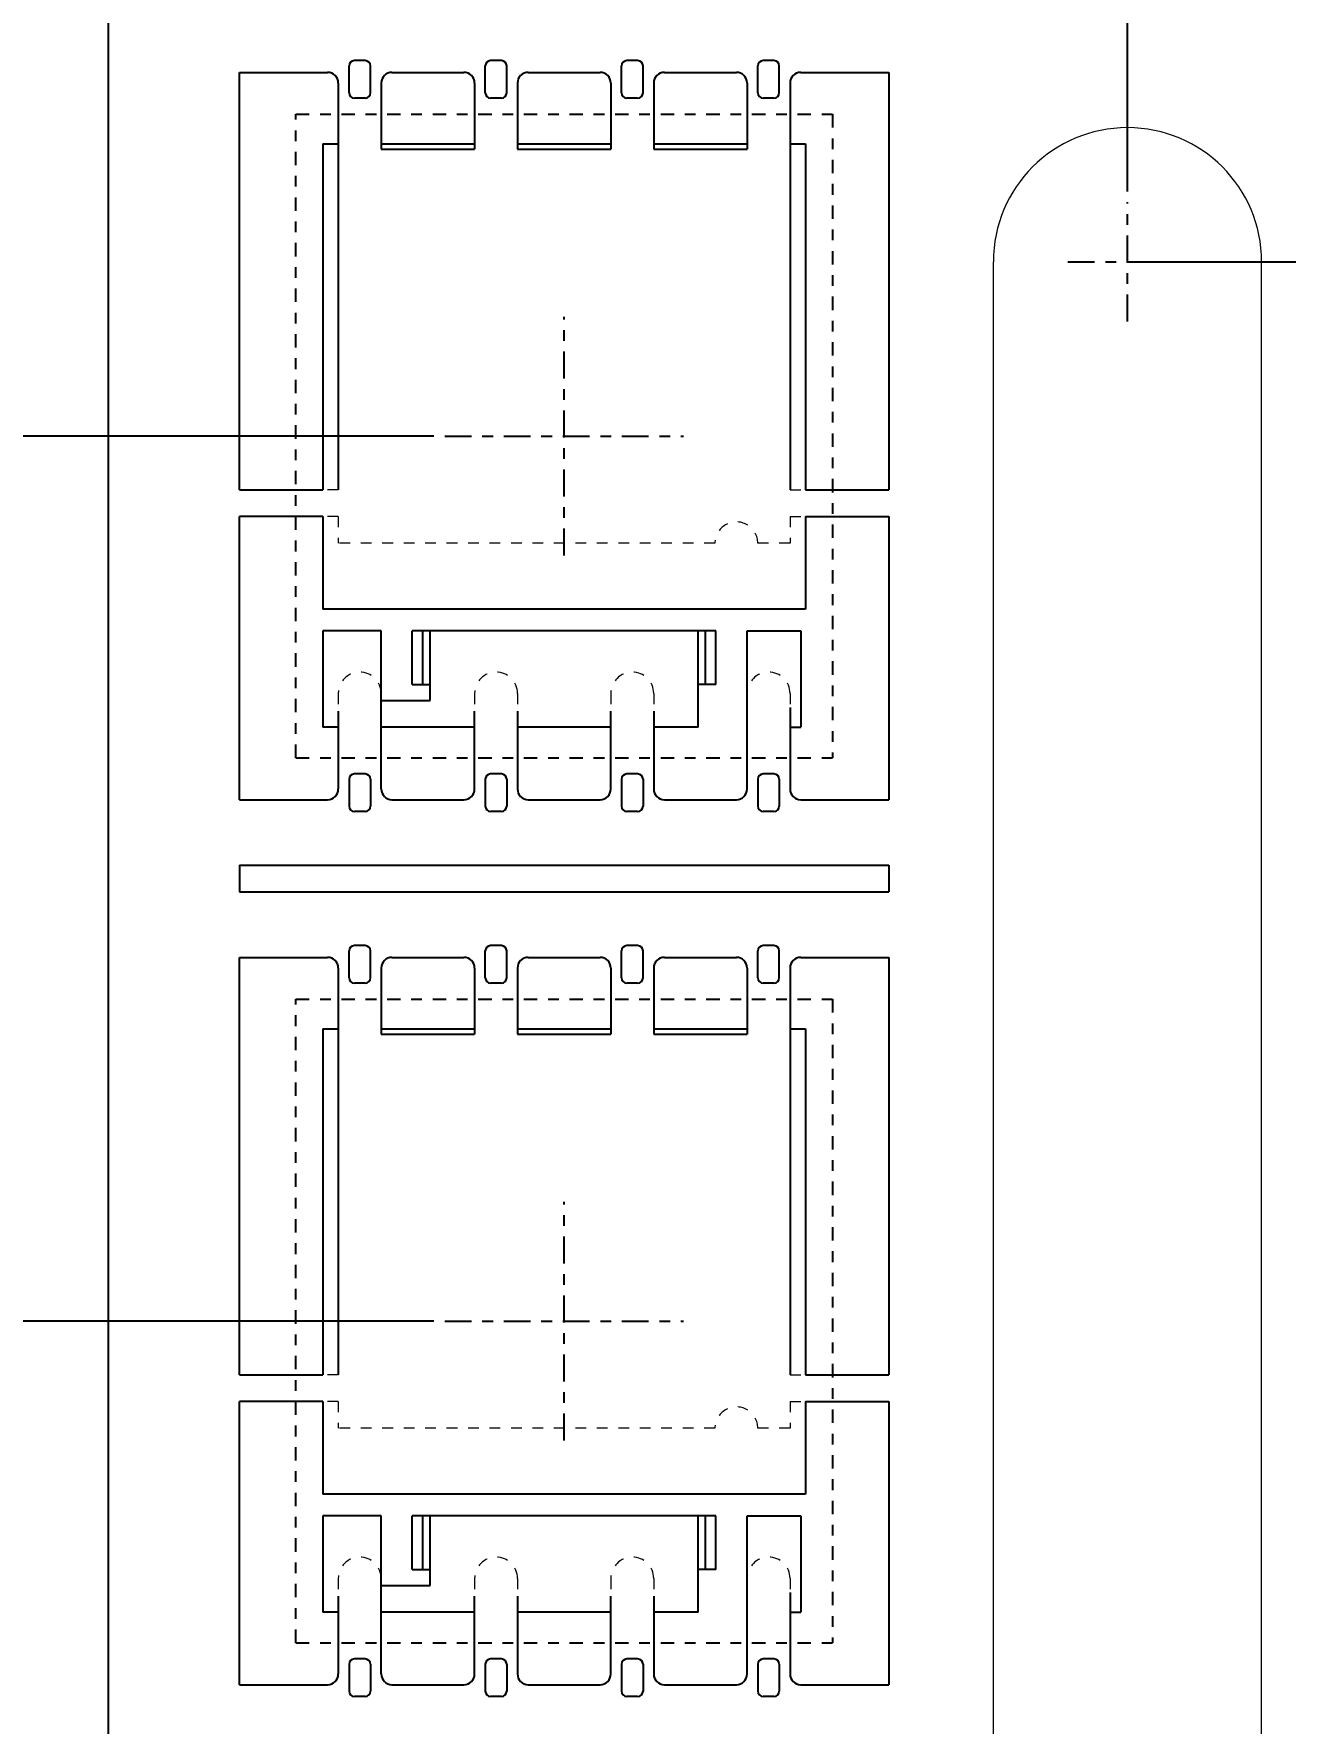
# Model space of a CAD drawing. Header units: inches. Extents: x -1651 to 1053, y -382 to 593.
# Drawn here: x -1620.28 to -1608.61, y 559.31 to 575.06 of the extents above; entities that cross this region are included whole.
import ezdxf

# ---------------------------------------------------------------- set-up
doc = ezdxf.new("R2010")
doc.units = ezdxf.units.IN
doc.header["$LTSCALE"] = 0.1
doc.header["$MEASUREMENT"] = 0
doc.linetypes.add('CENTER', pattern=[2, 1.25, -0.25, 0.25, -0.25])
doc.linetypes.add('HIDDEN', pattern=[0.375, 0.25, -0.125])
doc.layers.add('1D', color=4, linetype='Continuous', lineweight=9)
doc.layers.add('P-L', color=7, linetype='HIDDEN', lineweight=13)
doc.layers.add('3', color=7, linetype='Continuous')
doc.layers.add('3D', color=4, linetype='Continuous')
doc.styles.add('TEXT-1', font='simplex.shx')
doc.dimstyles.new('DM-1-1', dxfattribs={"dimtxt": 1, "dimasz": 1, "dimexe": 0.25, "dimexo": 0.1, "dimgap": 0.2, "dimtad": 0, "dimdec": 3, "dimzin": 0, "dimdsep": 46, "dimtxsty": 'TEXT-1', "dimcen": 0.09, "dimclrd": 256, "dimclre": 256, "dimclrt": 256, "dimadec": 0, "dimazin": 0, "dimtfac": 1, "dimtdec": 3, "dimtofl": 0, "dimtmove": 0, "dimatfit": 0, "dimfxl": 1, "dimtolj": 1, "dimtzin": 0, "dimarcsym": 0})

# ---------------------------------------------------------------- blocks, each defined once
blk = doc.blocks.new('*D47')
at = {"layer": '1D', "lineweight": -2, "transparency": 16777216}
for p, q in [((-1627.041, 571.305), (-1629.041, 571.305)), ((-1625.041, 571.307), (-1627.041, 571.305)), ((-1616.547, 571.307), (-1625.041, 571.307))]:
    blk.add_line(p, q, dxfattribs=at)
at = {"layer": 'Defpoints', "color": 0, "transparency": 16777216}
for p in [(-1615.334, 579.232), (-1629.041, 571.305), (-1616.447, 571.307)]:
    blk.add_point(p, dxfattribs=at)
at = {"layer": '1D', "transparency": 16777216, "insert": (-1631.241, 571.305), "char_height": 1, "attachment_point": 5, "style": 'TEXT-1'}
blk.add_mtext('\\A1;7.925', dxfattribs=at)
blk = doc.blocks.new('*D73')
at = {"layer": '1D', "lineweight": -2, "transparency": 16777216}
blk.add_line((-1615.99, 507.632), (-1627.848, 507.632), dxfattribs=at)
at = {"layer": 'Defpoints', "color": 0, "transparency": 16777216}
for p in [(-1615.334, 579.232), (-1627.848, 507.632), (-1615.89, 507.632)]:
    blk.add_point(p, dxfattribs=at)
at = {"layer": '1D', "transparency": 16777216, "insert": (-1630.429, 507.632), "char_height": 1, "attachment_point": 5, "style": 'TEXT-1'}
blk.add_mtext('\\A1;71.600', dxfattribs=at)
blk = doc.blocks.new('*D48')
at = {"layer": '1D', "lineweight": -2, "transparency": 16777216}
for p, q in [((-1609.984, 554.932), (-1591.544, 554.932)), ((-1591.544, 554.932), (-1589.544, 554.927)), ((-1589.544, 554.927), (-1587.544, 554.927))]:
    blk.add_line(p, q, dxfattribs=at)
at = {"layer": 'Defpoints', "color": 0, "transparency": 16777216}
for p in [(-1615.334, 579.232), (-1610.084, 554.932), (-1587.544, 554.927)]:
    blk.add_point(p, dxfattribs=at)
at = {"layer": '1D', "transparency": 16777216, "insert": (-1584.868, 554.927), "char_height": 1, "attachment_point": 5, "style": 'TEXT-1'}
blk.add_mtext('\\A1;24.300', dxfattribs=at)
blk = doc.blocks.new('*D74')
at = {"layer": '1D', "lineweight": -2, "transparency": 16777216}
blk.add_line((-1609.984, 572.932), (-1587.544, 572.932), dxfattribs=at)
at = {"layer": 'Defpoints', "color": 0, "transparency": 16777216}
for p in [(-1615.334, 579.232), (-1610.084, 572.932), (-1587.544, 572.932)]:
    blk.add_point(p, dxfattribs=at)
at = {"layer": '1D', "transparency": 16777216, "insert": (-1585.344, 572.932), "char_height": 1, "attachment_point": 5, "style": 'TEXT-1'}
blk.add_mtext('\\A1;6.300', dxfattribs=at)
blk = doc.blocks.new('*D75')
at = {"layer": '1D', "lineweight": -2, "transparency": 16777216}
for p, q in [((-1611.002, 583.957), (-1611.002, 585.957)), ((-1610.084, 581.957), (-1611.002, 583.957)), ((-1610.084, 573.588), (-1610.084, 581.957))]:
    blk.add_line(p, q, dxfattribs=at)
at = {"layer": 'Defpoints', "color": 0, "transparency": 16777216}
for p in [(-1611.002, 585.957), (-1615.334, 579.232), (-1610.084, 573.488)]:
    blk.add_point(p, dxfattribs=at)
at = {"layer": '1D', "transparency": 16777216, "insert": (-1611.002, 588.157), "char_height": 1, "attachment_point": 5, "rotation": 90, "style": 'TEXT-1'}
blk.add_mtext('\\A1;5.250', dxfattribs=at)
blk = doc.blocks.new('*D76')
at = {"layer": '1D', "lineweight": -2, "transparency": 16777216}
for p, q in [((-1596.2, 505.932), (-1591.544, 505.932)), ((-1591.544, 505.932), (-1589.544, 505.928)), ((-1589.544, 505.928), (-1587.544, 505.928))]:
    blk.add_line(p, q, dxfattribs=at)
at = {"layer": 'Defpoints', "color": 0, "transparency": 16777216}
for p in [(-1615.334, 579.232), (-1596.3, 505.932), (-1587.544, 505.928)]:
    blk.add_point(p, dxfattribs=at)
at = {"layer": '1D', "transparency": 16777216, "insert": (-1584.868, 505.928), "char_height": 1, "attachment_point": 5, "style": 'TEXT-1'}
blk.add_mtext('\\A1;73.300', dxfattribs=at)
blk = doc.blocks.new('*D49')
at = {"layer": '1D', "lineweight": -2, "transparency": 16777216}
for p, q in [((-1626.178, 563.057), (-1628.178, 563.057)), ((-1624.178, 563.057), (-1626.178, 563.057)), ((-1616.547, 563.057), (-1624.178, 563.057))]:
    blk.add_line(p, q, dxfattribs=at)
at = {"layer": 'Defpoints', "color": 0, "transparency": 16777216}
for p in [(-1615.334, 579.232), (-1628.178, 563.057), (-1616.447, 563.057)]:
    blk.add_point(p, dxfattribs=at)
at = {"layer": '1D', "transparency": 16777216, "insert": (-1630.663, 563.057), "char_height": 1, "attachment_point": 5, "style": 'TEXT-1'}
blk.add_mtext('\\A1;16.175', dxfattribs=at)
blk = doc.blocks.new('*D50')
at = {"layer": '1D', "lineweight": -2, "transparency": 16777216}
for p, q in [((-1626.038, 554.812), (-1628.038, 554.812)), ((-1624.038, 554.807), (-1626.038, 554.812)), ((-1616.547, 554.807), (-1624.038, 554.807))]:
    blk.add_line(p, q, dxfattribs=at)
at = {"layer": 'Defpoints', "color": 0, "transparency": 16777216}
for p in [(-1615.334, 579.232), (-1628.038, 554.812), (-1616.447, 554.807)]:
    blk.add_point(p, dxfattribs=at)
at = {"layer": '1D', "transparency": 16777216, "insert": (-1630.714, 554.812), "char_height": 1, "attachment_point": 5, "style": 'TEXT-1'}
blk.add_mtext('\\A1;24.425', dxfattribs=at)
blk = doc.blocks.new('*D51')
at = {"layer": '1D', "lineweight": -2, "transparency": 16777216}
for p, q in [((-1626.232, 546.563), (-1628.232, 546.563)), ((-1624.232, 546.557), (-1626.232, 546.563)), ((-1616.547, 546.557), (-1624.232, 546.557))]:
    blk.add_line(p, q, dxfattribs=at)
at = {"layer": 'Defpoints', "color": 0, "transparency": 16777216}
for p in [(-1615.334, 579.232), (-1628.232, 546.563), (-1616.447, 546.557)]:
    blk.add_point(p, dxfattribs=at)
at = {"layer": '1D', "transparency": 16777216, "insert": (-1630.908, 546.563), "char_height": 1, "attachment_point": 5, "style": 'TEXT-1'}
blk.add_mtext('\\A1;32.675', dxfattribs=at)
blk = doc.blocks.new('*D52')
at = {"layer": '1D', "lineweight": -2, "transparency": 16777216}
for p, q in [((-1625.955, 538.315), (-1627.955, 538.315)), ((-1623.955, 538.307), (-1625.955, 538.315)), ((-1616.547, 538.307), (-1623.955, 538.307))]:
    blk.add_line(p, q, dxfattribs=at)
at = {"layer": 'Defpoints', "color": 0, "transparency": 16777216}
for p in [(-1615.334, 579.232), (-1627.955, 538.315), (-1616.447, 538.307)]:
    blk.add_point(p, dxfattribs=at)
at = {"layer": '1D', "transparency": 16777216, "insert": (-1630.631, 538.315), "char_height": 1, "attachment_point": 5, "style": 'TEXT-1'}
blk.add_mtext('\\A1;40.925', dxfattribs=at)
blk = doc.blocks.new('*D53')
at = {"layer": '1D', "lineweight": -2, "transparency": 16777216}
for p, q in [((-1626.398, 530.071), (-1628.398, 530.071)), ((-1624.398, 530.057), (-1626.398, 530.071)), ((-1616.547, 530.057), (-1624.398, 530.057))]:
    blk.add_line(p, q, dxfattribs=at)
at = {"layer": 'Defpoints', "color": 0, "transparency": 16777216}
for p in [(-1615.334, 579.232), (-1628.398, 530.071), (-1616.447, 530.057)]:
    blk.add_point(p, dxfattribs=at)
at = {"layer": '1D', "transparency": 16777216, "insert": (-1630.979, 530.071), "char_height": 1, "attachment_point": 5, "style": 'TEXT-1'}
blk.add_mtext('\\A1;49.175', dxfattribs=at)
blk = doc.blocks.new('*D54')
at = {"layer": '1D', "lineweight": -2, "transparency": 16777216}
for p, q in [((-1625.928, 521.79), (-1627.928, 521.79)), ((-1623.928, 521.807), (-1625.928, 521.79)), ((-1616.547, 521.807), (-1623.928, 521.807))]:
    blk.add_line(p, q, dxfattribs=at)
at = {"layer": 'Defpoints', "color": 0, "transparency": 16777216}
for p in [(-1615.334, 579.232), (-1627.928, 521.79), (-1616.447, 521.807)]:
    blk.add_point(p, dxfattribs=at)
at = {"layer": '1D', "transparency": 16777216, "insert": (-1630.604, 521.79), "char_height": 1, "attachment_point": 5, "style": 'TEXT-1'}
blk.add_mtext('\\A1;57.425', dxfattribs=at)
blk = doc.blocks.new('*D55')
at = {"layer": '1D', "lineweight": -2, "transparency": 16777216}
for p, q in [((-1626.011, 513.566), (-1628.011, 513.566)), ((-1624.011, 513.557), (-1626.011, 513.566)), ((-1616.547, 513.557), (-1624.011, 513.557))]:
    blk.add_line(p, q, dxfattribs=at)
at = {"layer": 'Defpoints', "color": 0, "transparency": 16777216}
for p in [(-1615.334, 579.232), (-1628.011, 513.566), (-1616.447, 513.557)]:
    blk.add_point(p, dxfattribs=at)
at = {"layer": '1D', "transparency": 16777216, "insert": (-1630.687, 513.566), "char_height": 1, "attachment_point": 5, "style": 'TEXT-1'}
blk.add_mtext('\\A1;65.675', dxfattribs=at)
blk = doc.blocks.new('*D78')
at = {"layer": '1D', "lineweight": -2, "transparency": 16777216}
blk.add_line((-1615.334, 506.976), (-1615.334, 500.266), dxfattribs=at)
at = {"layer": 'Defpoints', "color": 0, "transparency": 16777216}
for p in [(-1615.334, 579.232), (-1615.334, 507.076), (-1615.334, 500.266)]:
    blk.add_point(p, dxfattribs=at)
at = {"layer": '1D', "transparency": 16777216, "insert": (-1615.334, 498.066), "char_height": 1, "attachment_point": 5, "rotation": 90, "style": 'TEXT-1'}
blk.add_mtext('\\A1;0.000', dxfattribs=at)
blk = doc.blocks.new('*D79')
at = {"layer": '1D', "lineweight": -2, "transparency": 16777216}
blk.add_line((-1610.084, 506.976), (-1610.084, 500.241), dxfattribs=at)
at = {"layer": 'Defpoints', "color": 0, "transparency": 16777216}
for p in [(-1615.334, 579.232), (-1610.084, 507.076), (-1610.084, 500.241)]:
    blk.add_point(p, dxfattribs=at)
at = {"layer": '1D', "transparency": 16777216, "insert": (-1610.084, 498.041), "char_height": 1, "attachment_point": 5, "rotation": 90, "style": 'TEXT-1'}
blk.add_mtext('\\A1;5.250', dxfattribs=at)
blk = doc.blocks.new('*D80')
at = {"layer": '1D', "lineweight": -2, "transparency": 16777216}
blk.add_line((-1604.834, 506.976), (-1604.834, 501.064), dxfattribs=at)
at = {"layer": 'Defpoints', "color": 0, "transparency": 16777216}
for p in [(-1615.334, 579.232), (-1604.834, 507.076), (-1604.834, 501.064)]:
    blk.add_point(p, dxfattribs=at)
at = {"layer": '1D', "transparency": 16777216, "insert": (-1604.834, 498.483), "char_height": 1, "attachment_point": 5, "rotation": 90, "style": 'TEXT-1'}
blk.add_mtext('\\A1;10.500', dxfattribs=at)
blk = doc.blocks.new('*D81')
at = {"layer": '1D', "lineweight": -2, "transparency": 16777216}
blk.add_line((-1599.584, 506.976), (-1599.584, 501.064), dxfattribs=at)
at = {"layer": 'Defpoints', "color": 0, "transparency": 16777216}
for p in [(-1615.334, 579.232), (-1599.584, 507.076), (-1599.584, 501.064)]:
    blk.add_point(p, dxfattribs=at)
at = {"layer": '1D', "transparency": 16777216, "insert": (-1599.584, 498.483), "char_height": 1, "attachment_point": 5, "rotation": 90, "style": 'TEXT-1'}
blk.add_mtext('\\A1;15.750', dxfattribs=at)
blk = doc.blocks.new('*D115')
at = {"layer": '1D', "lineweight": -2, "transparency": 16777216}
blk.add_line((-1612.309, 505.932), (-1612.309, 500.168), dxfattribs=at)
at = {"layer": 'Defpoints', "color": 0, "transparency": 16777216}
for p in [(-1615.334, 579.232), (-1612.309, 506.032), (-1612.309, 500.168)]:
    blk.add_point(p, dxfattribs=at)
at = {"layer": '1D', "transparency": 16777216, "insert": (-1612.309, 497.968), "char_height": 1, "attachment_point": 5, "rotation": 90, "style": 'TEXT-1'}
blk.add_mtext('\\A1;3.025', dxfattribs=at)
blk = doc.blocks.new('*D116')
at = {"layer": '1D', "lineweight": -2, "transparency": 16777216}
blk.add_line((-1607.859, 505.932), (-1607.859, 500.237), dxfattribs=at)
at = {"layer": 'Defpoints', "color": 0, "transparency": 16777216}
for p in [(-1615.334, 579.232), (-1607.859, 506.032), (-1607.859, 500.237)]:
    blk.add_point(p, dxfattribs=at)
at = {"layer": '1D', "transparency": 16777216, "insert": (-1607.859, 498.037), "char_height": 1, "attachment_point": 5, "rotation": 90, "style": 'TEXT-1'}
blk.add_mtext('\\A1;7.475', dxfattribs=at)
blk = doc.blocks.new('*D117')
at = {"layer": '1D', "lineweight": -2, "transparency": 16777216}
blk.add_line((-1612.409, 509.307), (-1627.762, 509.307), dxfattribs=at)
at = {"layer": 'Defpoints', "color": 0, "transparency": 16777216}
for p in [(-1615.334, 579.232), (-1627.762, 509.307), (-1612.309, 509.307)]:
    blk.add_point(p, dxfattribs=at)
at = {"layer": '1D', "transparency": 16777216, "insert": (-1630.438, 509.307), "char_height": 1, "attachment_point": 5, "style": 'TEXT-1'}
blk.add_mtext('\\A1;69.925', dxfattribs=at)
blk = doc.blocks.new('*D118')
at = {"layer": '1D', "lineweight": -2, "transparency": 16777216}
blk.add_line((-1599.484, 565.932), (-1587.544, 565.932), dxfattribs=at)
at = {"layer": 'Defpoints', "color": 0, "transparency": 16777216}
for p in [(-1615.334, 579.232), (-1599.584, 565.932), (-1587.544, 565.932)]:
    blk.add_point(p, dxfattribs=at)
at = {"layer": '1D', "transparency": 16777216, "insert": (-1584.963, 565.932), "char_height": 1, "attachment_point": 5, "style": 'TEXT-1'}
blk.add_mtext('\\A1;13.300', dxfattribs=at)
blk = doc.blocks.new('*D119')
at = {"layer": '1D', "lineweight": -2, "transparency": 16777216}
blk.add_line((-1599.484, 561.932), (-1587.544, 561.932), dxfattribs=at)
at = {"layer": 'Defpoints', "color": 0, "transparency": 16777216}
for p in [(-1615.334, 579.232), (-1599.584, 561.932), (-1587.544, 561.932)]:
    blk.add_point(p, dxfattribs=at)
at = {"layer": '1D', "transparency": 16777216, "insert": (-1584.963, 561.932), "char_height": 1, "attachment_point": 5, "style": 'TEXT-1'}
blk.add_mtext('\\A1;17.300', dxfattribs=at)
blk = doc.blocks.new('*D120')
at = {"layer": '1D', "lineweight": -2, "transparency": 16777216}
blk.add_line((-1609.984, 550.932), (-1587.544, 550.932), dxfattribs=at)
at = {"layer": 'Defpoints', "color": 0, "transparency": 16777216}
for p in [(-1615.334, 579.232), (-1610.084, 550.932), (-1587.544, 550.932)]:
    blk.add_point(p, dxfattribs=at)
at = {"layer": '1D', "transparency": 16777216, "insert": (-1584.868, 550.932), "char_height": 1, "attachment_point": 5, "style": 'TEXT-1'}
blk.add_mtext('\\A1;28.300', dxfattribs=at)
blk = doc.blocks.new('*D121')
at = {"layer": '1D', "lineweight": -2, "transparency": 16777216}
blk.add_line((-1609.984, 511.932), (-1587.544, 511.932), dxfattribs=at)
at = {"layer": 'Defpoints', "color": 0, "transparency": 16777216}
for p in [(-1615.334, 579.232), (-1610.084, 511.932), (-1587.544, 511.932)]:
    blk.add_point(p, dxfattribs=at)
at = {"layer": '1D', "transparency": 16777216, "insert": (-1584.868, 511.932), "char_height": 1, "attachment_point": 5, "style": 'TEXT-1'}
blk.add_mtext('\\A1;67.300', dxfattribs=at)
blk = doc.blocks.new('*D122')
at = {"layer": '1D', "lineweight": -2, "transparency": 16777216}
blk.add_line((-1599.484, 517.432), (-1587.544, 517.432), dxfattribs=at)
at = {"layer": 'Defpoints', "color": 0, "transparency": 16777216}
for p in [(-1615.334, 579.232), (-1599.584, 517.432), (-1587.544, 517.432)]:
    blk.add_point(p, dxfattribs=at)
at = {"layer": '1D', "transparency": 16777216, "insert": (-1584.963, 517.432), "char_height": 1, "attachment_point": 5, "style": 'TEXT-1'}
blk.add_mtext('\\A1;61.800', dxfattribs=at)
blk = doc.blocks.new('*D123')
at = {"layer": '1D', "lineweight": -2, "transparency": 16777216}
blk.add_line((-1599.484, 521.432), (-1587.544, 521.432), dxfattribs=at)
at = {"layer": 'Defpoints', "color": 0, "transparency": 16777216}
for p in [(-1615.334, 579.232), (-1599.584, 521.432), (-1587.544, 521.432)]:
    blk.add_point(p, dxfattribs=at)
at = {"layer": '1D', "transparency": 16777216, "insert": (-1584.868, 521.432), "char_height": 1, "attachment_point": 5, "style": 'TEXT-1'}
blk.add_mtext('\\A1;57.800', dxfattribs=at)
blk = doc.blocks.new('*D124')
at = {"layer": '1D', "lineweight": -2, "transparency": 16777216}
blk.add_line((-1609.984, 526.932), (-1587.544, 526.932), dxfattribs=at)
at = {"layer": 'Defpoints', "color": 0, "transparency": 16777216}
for p in [(-1615.334, 579.232), (-1610.084, 526.932), (-1587.544, 526.932)]:
    blk.add_point(p, dxfattribs=at)
at = {"layer": '1D', "transparency": 16777216, "insert": (-1584.868, 526.932), "char_height": 1, "attachment_point": 5, "style": 'TEXT-1'}
blk.add_mtext('\\A1;52.300', dxfattribs=at)
blk = doc.blocks.new('*D125')
at = {"layer": '1D', "lineweight": -2, "transparency": 16777216}
blk.add_line((-1609.984, 530.932), (-1587.544, 530.932), dxfattribs=at)
at = {"layer": 'Defpoints', "color": 0, "transparency": 16777216}
for p in [(-1615.334, 579.232), (-1610.084, 530.932), (-1587.544, 530.932)]:
    blk.add_point(p, dxfattribs=at)
at = {"layer": '1D', "transparency": 16777216, "insert": (-1584.868, 530.932), "char_height": 1, "attachment_point": 5, "style": 'TEXT-1'}
blk.add_mtext('\\A1;48.300', dxfattribs=at)
blk = doc.blocks.new('*D126')
at = {"layer": '1D', "lineweight": -2, "transparency": 16777216}
blk.add_line((-1599.484, 538.932), (-1587.544, 538.932), dxfattribs=at)
at = {"layer": 'Defpoints', "color": 0, "transparency": 16777216}
for p in [(-1615.334, 579.232), (-1599.584, 538.932), (-1587.544, 538.932)]:
    blk.add_point(p, dxfattribs=at)
at = {"layer": '1D', "transparency": 16777216, "insert": (-1584.868, 538.932), "char_height": 1, "attachment_point": 5, "style": 'TEXT-1'}
blk.add_mtext('\\A1;40.300', dxfattribs=at)
blk = doc.blocks.new('*D127')
at = {"layer": '1D', "lineweight": -2, "transparency": 16777216}
blk.add_line((-1599.484, 542.932), (-1587.544, 542.932), dxfattribs=at)
at = {"layer": 'Defpoints', "color": 0, "transparency": 16777216}
for p in [(-1615.334, 579.232), (-1599.584, 542.932), (-1587.544, 542.932)]:
    blk.add_point(p, dxfattribs=at)
at = {"layer": '1D', "transparency": 16777216, "insert": (-1584.868, 542.932), "char_height": 1, "attachment_point": 5, "style": 'TEXT-1'}
blk.add_mtext('\\A1;36.300', dxfattribs=at)
blk = doc.blocks.new('*D149')
at = {"layer": '1D', "lineweight": -2, "transparency": 16777216}
blk.add_line((-1612.409, 506.032), (-1627.744, 506.032), dxfattribs=at)
at = {"layer": 'Defpoints', "color": 0, "transparency": 16777216}
for p in [(-1615.334, 579.232), (-1627.744, 506.032), (-1612.309, 506.032)]:
    blk.add_point(p, dxfattribs=at)
at = {"layer": '1D', "transparency": 16777216, "insert": (-1630.42, 506.032), "char_height": 1, "attachment_point": 5, "style": 'TEXT-1'}
blk.add_mtext('\\A1;73.200', dxfattribs=at)

msp = doc.modelspace()

# ---------------------------------------------------------------- linework, layer by layer
at = {"layer": '1D', "color": 0}
for p, q in [((-1611.33377, 554.93201), (-1611.33377, 572.93201)), ((-1608.83377, 554.93201), (-1608.83377, 572.93201))]:
    msp.add_line(p, q, dxfattribs=at)
msp.add_arc((-1610.08377, 572.93201), 1.25, 0, 180, dxfattribs=at)
at = {"layer": '3'}
for p, q in [((-1619.58375, 580.20041), (-1619.58375, 506.66361)), ((-1618.35875, 570.80701), (-1618.35875, 574.69701)), ((-1618.35875, 574.69701), (-1617.53875, 574.69701)), ((-1617.33875, 574.50701), (-1617.33875, 574.75701)), ((-1617.18875, 574.80701), (-1617.28875, 574.80701)), ((-1617.13875, 574.50701), (-1617.13875, 574.75701)), ((-1616.93875, 574.69701), (-1616.26875, 574.69701)), ((-1616.06875, 574.50701), (-1616.06875, 574.75701)), ((-1615.91875, 574.80701), (-1616.01875, 574.80701)), ((-1615.86875, 574.50701), (-1615.86875, 574.75701)), ((-1615.66875, 574.69701), (-1614.99875, 574.69701)), ((-1614.79875, 574.50701), (-1614.79875, 574.75701)), ((-1614.64875, 574.80701), (-1614.74875, 574.80701)), ((-1614.59875, 574.50701), (-1614.59875, 574.75701)), ((-1614.39875, 574.69701), (-1613.72875, 574.69701)), ((-1613.52875, 574.50701), (-1613.52875, 574.75701)), ((-1613.37875, 574.80701), (-1613.47875, 574.80701)), ((-1613.32875, 574.50701), (-1613.32875, 574.75701)), ((-1613.12875, 574.69701), (-1612.30875, 574.69701)), ((-1612.30875, 574.69701), (-1612.30875, 570.80701)), ((-1617.43875, 574.59701), (-1617.43875, 574.08201)), ((-1617.03875, 574.59701), (-1617.03875, 574.08201)), ((-1616.16875, 574.59701), (-1616.16875, 574.08201)), ((-1615.76875, 574.59701), (-1615.76875, 574.08201)), ((-1614.89875, 574.59701), (-1614.89875, 574.08201)), ((-1614.49875, 574.59701), (-1614.49875, 574.08201)), ((-1613.62875, 574.59701), (-1613.62875, 574.08201)), ((-1613.22875, 574.59701), (-1613.22875, 574.08201)), ((-1617.18875, 574.45701), (-1617.28875, 574.45701)), ((-1615.91875, 574.45701), (-1616.01875, 574.45701)), ((-1614.64875, 574.45701), (-1614.74875, 574.45701)), ((-1613.37875, 574.45701), (-1613.47875, 574.45701)), ((-1617.43875, 574.08201), (-1617.43875, 570.80701)), ((-1617.03875, 574.08201), (-1617.03875, 573.98202)), ((-1616.16875, 574.08201), (-1616.16875, 573.98202)), ((-1615.76875, 574.08201), (-1615.76875, 573.98202)), ((-1614.89875, 574.08201), (-1614.89875, 573.98202)), ((-1614.49875, 574.08201), (-1614.49875, 573.98202)), ((-1613.62875, 574.08201), (-1613.62875, 573.98202)), ((-1613.22875, 574.08201), (-1613.22875, 570.80701)), ((-1617.58374, 574.03202), (-1617.58374, 570.80701)), ((-1617.58374, 574.03202), (-1617.43875, 574.03202)), ((-1617.03875, 574.03202), (-1616.16875, 574.03202)), ((-1617.03875, 573.98202), (-1616.16875, 573.98202)), ((-1615.76875, 574.03202), (-1614.89875, 574.03202)), ((-1615.76875, 573.98202), (-1614.89875, 573.98202)), ((-1614.49875, 574.03202), (-1613.62875, 574.03202)), ((-1614.49875, 573.98202), (-1613.62874, 573.98202)), ((-1613.22875, 574.03202), (-1613.08375, 574.03202)), ((-1613.08375, 574.03202), (-1613.08375, 570.80701)), ((-1618.35875, 570.80701), (-1617.58374, 570.80701)), ((-1613.08375, 570.80702), (-1612.30875, 570.80701)), ((-1618.35875, 567.91701), (-1618.35875, 570.55701)), ((-1617.58375, 570.55701), (-1618.35875, 570.55701)), ((-1617.58375, 570.55701), (-1617.58375, 569.69202)), ((-1613.08375, 570.55701), (-1612.30875, 570.55701)), ((-1613.08375, 570.55701), (-1613.08375, 569.69201)), ((-1612.30875, 570.55701), (-1612.30875, 567.91701)), ((-1613.08375, 569.69201), (-1617.58375, 569.69202)), ((-1617.03875, 569.49186), (-1617.58375, 569.49186)), ((-1617.58375, 569.49186), (-1617.58375, 568.59186)), ((-1617.03875, 568.01701), (-1617.03875, 569.49186)), ((-1613.91872, 569.49186), (-1616.74877, 569.49186)), ((-1616.74877, 568.99186), (-1616.74877, 569.49186)), ((-1616.65073, 568.99186), (-1616.65073, 569.49186)), ((-1616.58375, 568.84186), (-1616.58375, 569.49186)), ((-1614.08375, 568.59186), (-1614.08375, 569.49186)), ((-1614.01676, 568.99186), (-1614.01676, 569.49186)), ((-1613.91872, 568.99186), (-1613.91872, 569.49186)), ((-1613.62875, 568.01701), (-1613.62875, 569.49186)), ((-1613.62875, 569.49186), (-1613.12875, 569.49186)), ((-1613.12875, 569.49186), (-1613.12875, 568.59186)), ((-1616.74877, 568.99186), (-1616.58375, 568.99186)), ((-1613.91872, 568.99186), (-1614.08375, 568.99186)), ((-1617.43875, 568.74186), (-1617.43875, 568.01701)), ((-1617.03875, 568.84186), (-1616.58375, 568.84186)), ((-1616.16875, 568.01701), (-1616.16875, 568.74186)), ((-1615.76875, 568.74186), (-1615.76875, 568.01701)), ((-1614.89875, 568.01701), (-1614.89875, 568.74186)), ((-1614.49875, 568.74186), (-1614.49875, 568.01701)), ((-1613.22875, 568.77808), (-1613.22875, 568.01701)), ((-1617.43875, 568.59186), (-1617.58375, 568.59186)), ((-1616.16875, 568.59186), (-1617.03875, 568.59186)), ((-1614.89875, 568.59186), (-1615.76875, 568.59186)), ((-1614.08375, 568.59186), (-1614.49875, 568.59186)), ((-1613.22875, 568.59186), (-1613.12875, 568.59186)), ((-1617.33875, 568.10701), (-1617.33875, 567.85701)), ((-1617.18875, 568.15701), (-1617.28875, 568.15701)), ((-1617.13875, 568.10701), (-1617.13875, 567.85701)), ((-1616.06875, 568.10701), (-1616.06875, 567.85701)), ((-1615.91875, 568.15701), (-1616.01875, 568.15701)), ((-1615.86875, 568.10701), (-1615.86875, 567.85701)), ((-1614.79875, 568.10701), (-1614.79875, 567.85701)), ((-1614.64875, 568.15701), (-1614.74875, 568.15701)), ((-1614.59875, 568.10701), (-1614.59875, 567.85701)), ((-1613.52875, 568.10701), (-1613.52875, 567.85701)), ((-1613.37875, 568.15701), (-1613.47875, 568.15701)), ((-1613.32875, 568.10701), (-1613.32875, 567.85701)), ((-1618.35875, 567.91701), (-1617.53875, 567.91701)), ((-1616.93875, 567.91701), (-1616.26875, 567.91701)), ((-1615.66875, 567.91701), (-1614.99875, 567.91701)), ((-1614.39875, 567.91701), (-1613.72875, 567.91701)), ((-1613.12875, 567.91701), (-1612.30875, 567.91701)), ((-1617.18875, 567.80701), (-1617.28875, 567.80701)), ((-1615.91875, 567.80701), (-1616.01875, 567.80701)), ((-1614.64875, 567.80701), (-1614.74875, 567.80701)), ((-1613.37875, 567.80701), (-1613.47875, 567.80701)), ((-1618.35875, 567.30701), (-1612.30875, 567.30701)), ((-1618.35875, 567.30701), (-1618.35875, 567.05701)), ((-1612.30875, 567.30701), (-1612.30875, 567.05701)), ((-1618.35875, 567.05701), (-1612.30875, 567.05701)), ((-1617.33875, 566.25701), (-1617.33875, 566.50701)), ((-1617.18875, 566.55701), (-1617.28875, 566.55701)), ((-1617.13875, 566.25701), (-1617.13875, 566.50701)), ((-1616.06875, 566.25701), (-1616.06875, 566.50701)), ((-1615.91875, 566.55701), (-1616.01875, 566.55701)), ((-1615.86875, 566.25701), (-1615.86875, 566.50701)), ((-1614.79875, 566.25701), (-1614.79875, 566.50701)), ((-1614.64875, 566.55701), (-1614.74875, 566.55701)), ((-1614.59875, 566.25701), (-1614.59875, 566.50701)), ((-1613.52875, 566.25701), (-1613.52875, 566.50701)), ((-1613.37875, 566.55701), (-1613.47875, 566.55701)), ((-1613.32875, 566.25701), (-1613.32875, 566.50701)), ((-1618.35875, 562.55701), (-1618.35875, 566.44701)), ((-1618.35875, 566.44701), (-1617.53875, 566.44701)), ((-1617.43875, 566.34701), (-1617.43875, 565.83201)), ((-1617.03875, 566.34701), (-1617.03875, 565.83201)), ((-1616.93875, 566.44701), (-1616.26875, 566.44701)), ((-1616.16875, 566.34701), (-1616.16875, 565.83201)), ((-1615.76875, 566.34701), (-1615.76875, 565.83201)), ((-1615.66875, 566.44701), (-1614.99875, 566.44701)), ((-1614.89875, 566.34701), (-1614.89875, 565.83201)), ((-1614.49875, 566.34701), (-1614.49875, 565.83201)), ((-1614.39875, 566.44701), (-1613.72875, 566.44701)), ((-1613.62875, 566.34701), (-1613.62875, 565.83201)), ((-1613.22875, 566.34701), (-1613.22875, 565.83201)), ((-1613.12875, 566.44701), (-1612.30875, 566.44701)), ((-1612.30875, 566.44701), (-1612.30875, 562.55701)), ((-1617.18875, 566.20701), (-1617.28875, 566.20701)), ((-1615.91875, 566.20701), (-1616.01875, 566.20701)), ((-1614.64875, 566.20701), (-1614.74875, 566.20701)), ((-1613.37875, 566.20701), (-1613.47875, 566.20701)), ((-1617.58374, 565.78202), (-1617.58374, 562.55701)), ((-1617.58374, 565.78202), (-1617.43875, 565.78202)), ((-1617.43875, 565.83201), (-1617.43875, 562.55701)), ((-1617.03875, 565.83201), (-1617.03875, 565.73202)), ((-1617.03875, 565.78202), (-1616.16875, 565.78202)), ((-1617.03875, 565.73202), (-1616.16875, 565.73202)), ((-1616.16875, 565.83201), (-1616.16875, 565.73202)), ((-1615.76875, 565.83201), (-1615.76875, 565.73202)), ((-1615.76875, 565.78202), (-1614.89875, 565.78202)), ((-1615.76875, 565.73202), (-1614.89875, 565.73202)), ((-1614.89875, 565.83201), (-1614.89875, 565.73202)), ((-1614.49875, 565.83201), (-1614.49875, 565.73202)), ((-1614.49875, 565.78202), (-1613.62875, 565.78202)), ((-1614.49875, 565.73202), (-1613.62874, 565.73202)), ((-1613.62875, 565.83201), (-1613.62875, 565.73202)), ((-1613.22875, 565.83201), (-1613.22875, 562.55701)), ((-1613.22875, 565.78202), (-1613.08375, 565.78202)), ((-1613.08375, 565.78202), (-1613.08375, 562.55701)), ((-1618.35875, 562.55701), (-1617.58374, 562.55701)), ((-1613.08375, 562.55702), (-1612.30875, 562.55701)), ((-1618.35875, 559.66701), (-1618.35875, 562.30701)), ((-1617.58375, 562.30701), (-1618.35875, 562.30701)), ((-1617.58375, 562.30701), (-1617.58375, 561.44202)), ((-1613.08375, 562.30701), (-1612.30875, 562.30701)), ((-1613.08375, 562.30701), (-1613.08375, 561.44201)), ((-1612.30875, 562.30701), (-1612.30875, 559.66701)), ((-1613.08375, 561.44201), (-1617.58375, 561.44202)), ((-1617.03875, 561.24186), (-1617.58375, 561.24186)), ((-1617.58375, 561.24186), (-1617.58375, 560.34186)), ((-1617.03875, 559.76701), (-1617.03875, 561.24186)), ((-1613.91872, 561.24186), (-1616.74877, 561.24186)), ((-1616.74877, 560.74186), (-1616.74877, 561.24186)), ((-1616.65073, 560.74186), (-1616.65073, 561.24186)), ((-1616.58375, 560.59186), (-1616.58375, 561.24186)), ((-1614.08375, 560.34186), (-1614.08375, 561.24186)), ((-1614.01676, 560.74186), (-1614.01676, 561.24186)), ((-1613.91872, 560.74186), (-1613.91872, 561.24186)), ((-1613.62875, 559.76701), (-1613.62875, 561.24186)), ((-1613.62875, 561.24186), (-1613.12875, 561.24186)), ((-1613.12875, 561.24186), (-1613.12875, 560.34186)), ((-1616.74877, 560.74186), (-1616.58375, 560.74186)), ((-1613.91872, 560.74186), (-1614.08375, 560.74186)), ((-1617.03875, 560.59186), (-1616.58375, 560.59186)), ((-1613.22875, 560.52808), (-1613.22875, 559.76701)), ((-1617.43875, 560.49186), (-1617.43875, 559.76701)), ((-1616.16875, 559.76701), (-1616.16875, 560.49186)), ((-1615.76875, 560.49186), (-1615.76875, 559.76701)), ((-1614.89875, 559.76701), (-1614.89875, 560.49186)), ((-1614.49875, 560.49186), (-1614.49875, 559.76701)), ((-1617.43875, 560.34186), (-1617.58375, 560.34186)), ((-1616.16875, 560.34186), (-1617.03875, 560.34186)), ((-1614.89875, 560.34186), (-1615.76875, 560.34186)), ((-1614.08375, 560.34186), (-1614.49875, 560.34186)), ((-1613.22875, 560.34186), (-1613.12875, 560.34186)), ((-1617.18875, 559.90701), (-1617.28875, 559.90701)), ((-1615.91875, 559.90701), (-1616.01875, 559.90701)), ((-1614.64875, 559.90701), (-1614.74875, 559.90701)), ((-1613.37875, 559.90701), (-1613.47875, 559.90701)), ((-1617.33875, 559.85701), (-1617.33875, 559.60701)), ((-1617.13875, 559.85701), (-1617.13875, 559.60701)), ((-1616.06875, 559.85701), (-1616.06875, 559.60701)), ((-1615.86875, 559.85701), (-1615.86875, 559.60701)), ((-1614.79875, 559.85701), (-1614.79875, 559.60701)), ((-1614.59875, 559.85701), (-1614.59875, 559.60701)), ((-1613.52875, 559.85701), (-1613.52875, 559.60701)), ((-1613.32875, 559.85701), (-1613.32875, 559.60701)), ((-1618.35875, 559.66701), (-1617.53875, 559.66701)), ((-1616.93875, 559.66701), (-1616.26875, 559.66701)), ((-1615.66875, 559.66701), (-1614.99875, 559.66701)), ((-1614.39875, 559.66701), (-1613.72875, 559.66701)), ((-1613.12875, 559.66701), (-1612.30875, 559.66701)), ((-1617.18875, 559.55701), (-1617.28875, 559.55701)), ((-1615.91875, 559.55701), (-1616.01875, 559.55701)), ((-1614.64875, 559.55701), (-1614.74875, 559.55701)), ((-1613.37875, 559.55701), (-1613.47875, 559.55701))]:
    msp.add_line(p, q, dxfattribs=at)
for centre, radius, start, end in [((-1617.53875, 574.59701), 0.1, 0, 90), ((-1617.28875, 574.75701), 0.05, 90, 180), ((-1617.18875, 574.75701), 0.05, 0, 90), ((-1616.93875, 574.59701), 0.1, 90, 180), ((-1616.26875, 574.59701), 0.1, 0, 90), ((-1616.01875, 574.75701), 0.05, 90, 180), ((-1615.91875, 574.75701), 0.05, 0, 90), ((-1615.66875, 574.59701), 0.1, 90, 180), ((-1614.99875, 574.59701), 0.1, 0, 90), ((-1614.74875, 574.75701), 0.05, 90, 180), ((-1614.64875, 574.75701), 0.05, 0, 90), ((-1614.39875, 574.59701), 0.1, 90, 180), ((-1613.72875, 574.59701), 0.1, 360, 90), ((-1613.47875, 574.75701), 0.05, 90, 180), ((-1613.37875, 574.75701), 0.05, 0, 90), ((-1613.12875, 574.59701), 0.1, 90, 180), ((-1617.28875, 574.50701), 0.05, 180, 270), ((-1617.18875, 574.50701), 0.05, 270, 0), ((-1616.01875, 574.50701), 0.05, 180, 270), ((-1615.91875, 574.50701), 0.05, 270, 0), ((-1614.74875, 574.50701), 0.05, 180, 270), ((-1614.64875, 574.50701), 0.05, 270, 0), ((-1613.47875, 574.50701), 0.05, 180, 270), ((-1613.37875, 574.50701), 0.05, 270, 0), ((-1617.28875, 568.10701), 0.05, 90, 180), ((-1617.18875, 568.10701), 0.05, 0, 90), ((-1616.01875, 568.10701), 0.05, 90, 180), ((-1615.91875, 568.10701), 0.05, 0, 90), ((-1614.74875, 568.10701), 0.05, 90, 180), ((-1614.64875, 568.10701), 0.05, 0, 90), ((-1613.47875, 568.10701), 0.05, 90, 180), ((-1613.37875, 568.10701), 0.05, 0, 90), ((-1617.53875, 568.01701), 0.1, 270, 0), ((-1616.93875, 568.01701), 0.1, 180, 270), ((-1616.26875, 568.01701), 0.1, 270, 0), ((-1615.66875, 568.01701), 0.1, 180, 270), ((-1614.99875, 568.01701), 0.1, 270, 0), ((-1614.39875, 568.01701), 0.1, 180, 270), ((-1613.72875, 568.01701), 0.1, 270, 0), ((-1613.12875, 568.01701), 0.1, 180, 270), ((-1617.28875, 567.85701), 0.05, 180, 270), ((-1617.18875, 567.85701), 0.05, 270, 0), ((-1616.01875, 567.85701), 0.05, 180, 270), ((-1615.91875, 567.85701), 0.05, 270, 0), ((-1614.74875, 567.85701), 0.05, 180, 270), ((-1614.64875, 567.85701), 0.05, 270, 0), ((-1613.47875, 567.85701), 0.05, 180, 270), ((-1613.37875, 567.85701), 0.05, 270, 0), ((-1617.28875, 566.50701), 0.05, 90, 180), ((-1617.18875, 566.50701), 0.05, 0, 90), ((-1616.01875, 566.50701), 0.05, 90, 180), ((-1615.91875, 566.50701), 0.05, 0, 90), ((-1614.74875, 566.50701), 0.05, 90, 180), ((-1614.64875, 566.50701), 0.05, 0, 90), ((-1613.47875, 566.50701), 0.05, 90, 180), ((-1613.37875, 566.50701), 0.05, 0, 90), ((-1617.53875, 566.34701), 0.1, 0, 90), ((-1616.93875, 566.34701), 0.1, 90, 180), ((-1616.26875, 566.34701), 0.1, 0, 90), ((-1615.66875, 566.34701), 0.1, 90, 180), ((-1614.99875, 566.34701), 0.1, 0, 90), ((-1614.39875, 566.34701), 0.1, 90, 180), ((-1613.72875, 566.34701), 0.1, 360, 90), ((-1613.12875, 566.34701), 0.1, 90, 180), ((-1617.28875, 566.25701), 0.05, 180, 270), ((-1617.18875, 566.25701), 0.05, 270, 0), ((-1616.01875, 566.25701), 0.05, 180, 270), ((-1615.91875, 566.25701), 0.05, 270, 0), ((-1614.74875, 566.25701), 0.05, 180, 270), ((-1614.64875, 566.25701), 0.05, 270, 0), ((-1613.47875, 566.25701), 0.05, 180, 270), ((-1613.37875, 566.25701), 0.05, 270, 0), ((-1617.28875, 559.85701), 0.05, 90, 180), ((-1617.18875, 559.85701), 0.05, 0, 90), ((-1616.01875, 559.85701), 0.05, 90, 180), ((-1615.91875, 559.85701), 0.05, 0, 90), ((-1614.74875, 559.85701), 0.05, 90, 180), ((-1614.64875, 559.85701), 0.05, 0, 90), ((-1613.47875, 559.85701), 0.05, 90, 180), ((-1613.37875, 559.85701), 0.05, 0, 90), ((-1617.53875, 559.76701), 0.1, 270, 0), ((-1616.93875, 559.76701), 0.1, 180, 270), ((-1616.26875, 559.76701), 0.1, 270, 0), ((-1615.66875, 559.76701), 0.1, 180, 270), ((-1614.99875, 559.76701), 0.1, 270, 0), ((-1614.39875, 559.76701), 0.1, 180, 270), ((-1613.72875, 559.76701), 0.1, 270, 0), ((-1613.12875, 559.76701), 0.1, 180, 270), ((-1617.28875, 559.60701), 0.05, 180, 270), ((-1617.18875, 559.60701), 0.05, 270, 0), ((-1616.01875, 559.60701), 0.05, 180, 270), ((-1615.91875, 559.60701), 0.05, 270, 0), ((-1614.74875, 559.60701), 0.05, 180, 270), ((-1614.64875, 559.60701), 0.05, 270, 0), ((-1613.47875, 559.60701), 0.05, 180, 270), ((-1613.37875, 559.60701), 0.05, 270, 0)]:
    msp.add_arc(centre, radius, start, end, dxfattribs=at)
at = {"layer": '3D', "color": 2, "linetype": 'CENTER'}
for p, q in [((-1617.83375, 568.30701), (-1617.83375, 574.30701)), ((-1617.83375, 574.30701), (-1612.83375, 574.30701)), ((-1612.83375, 574.30701), (-1612.83375, 568.30701)), ((-1617.83375, 568.30701), (-1612.83375, 568.30701)), ((-1617.83375, 560.05701), (-1617.83375, 566.05701)), ((-1617.83375, 566.05701), (-1612.83375, 566.05701)), ((-1612.83375, 566.05701), (-1612.83375, 560.05701)), ((-1617.83375, 560.05701), (-1612.83375, 560.05701))]:
    msp.add_line(p, q, dxfattribs=at)
at = {"layer": '3D', "color": 1, "linetype": 'CENTER', "ltscale": 2}
for p, q in [((-1610.08377, 572.37563), (-1610.08377, 573.4884)), ((-1610.64016, 572.93201), (-1609.52739, 572.93201)), ((-1615.33375, 570.19424), (-1615.33375, 572.41979)), ((-1616.44652, 571.30701), (-1614.22097, 571.30701)), ((-1615.33375, 561.94424), (-1615.33375, 564.16979)), ((-1616.44652, 563.05701), (-1614.22097, 563.05701))]:
    msp.add_line(p, q, dxfattribs=at)
at = {"layer": 'P-L', "ltscale": 4}
for p, q in [((-1617.43875, 570.80701), (-1617.58374, 570.80701)), ((-1613.22875, 570.80701), (-1613.08375, 570.80701)), ((-1617.43875, 570.55701), (-1617.58375, 570.55701)), ((-1617.43875, 570.55701), (-1617.43875, 570.30702)), ((-1613.22875, 570.55701), (-1613.08376, 570.55701)), ((-1613.22874, 570.55701), (-1613.22874, 570.30702)), ((-1613.92874, 570.30701), (-1617.43875, 570.30702)), ((-1613.22874, 570.30701), (-1613.52874, 570.30701)), ((-1617.43875, 568.90701), (-1617.43875, 568.74186)), ((-1616.16875, 568.90701), (-1616.16875, 568.74186)), ((-1615.76875, 568.90701), (-1615.76875, 568.74186)), ((-1614.89875, 568.90701), (-1614.89875, 568.74186)), ((-1614.49875, 568.90701), (-1614.49875, 568.74186)), ((-1613.22875, 568.90701), (-1613.22875, 568.77808)), ((-1617.43875, 562.55701), (-1617.58374, 562.55701)), ((-1613.22875, 562.55701), (-1613.08375, 562.55701)), ((-1617.43875, 562.30701), (-1617.58375, 562.30701)), ((-1617.43875, 562.30701), (-1617.43875, 562.05702)), ((-1613.22875, 562.30701), (-1613.08376, 562.30701)), ((-1613.22874, 562.30701), (-1613.22874, 562.05702)), ((-1613.92874, 562.05701), (-1617.43875, 562.05702)), ((-1613.22874, 562.05701), (-1613.52874, 562.05701)), ((-1617.43875, 560.65701), (-1617.43875, 560.49186)), ((-1616.16875, 560.65701), (-1616.16875, 560.49186)), ((-1615.76875, 560.65701), (-1615.76875, 560.49186)), ((-1614.89875, 560.65701), (-1614.89875, 560.49186)), ((-1614.49875, 560.65701), (-1614.49875, 560.49186)), ((-1613.22875, 560.65701), (-1613.22875, 560.52808))]:
    msp.add_line(p, q, dxfattribs=at)
for centre, start, end in [((-1613.72874, 570.30702), 359.997797, 180.001977), ((-1617.23875, 568.90701), 0, 180), ((-1615.96875, 568.90701), 0, 180), ((-1614.69875, 568.90701), 0, 180), ((-1613.42875, 568.90701), 0, 180), ((-1613.72874, 562.05702), 359.997797, 180.001977), ((-1617.23875, 560.65701), 0, 180), ((-1615.96875, 560.65701), 0, 180), ((-1614.69875, 560.65701), 0, 180), ((-1613.42875, 560.65701), 0, 180)]:
    msp.add_arc(centre, 0.2, start, end, dxfattribs=at)

# ---------------------------------------------------------------- dimensions: what is measured, and where the dimension line sits
at = {"layer": '1D'}
for feature_location, offset, dtype, origin, picture, middle in [((-1610.08377, 573.4884), (-0.91832, 12.46887), 1, (-1615.33375, 579.23201), '*D75', (-1611.00209, 588.15727)), ((-1616.44652, 530.05701), (-11.95152, 0.01426), 0, (-1615.33375, 579.23201), '*D53', (-1630.979, 530.07127)), ((-1616.44652, 546.55701), (-11.78536, 0.00551), 0, (-1615.33375, 579.23201), '*D51', (-1630.90808, 546.56253)), ((-1616.44652, 571.30701), (-12.59451, -0.00164), 0, (-1615.33375, 579.23201), '*D47', (-1631.24104, 571.30537)), ((-1616.44652, 554.80701), (-11.5912, 0.00496), 0, (-1615.33375, 579.23201), '*D50', (-1630.71392, 554.81197)), ((-1616.44652, 513.55701), (-11.56442, 0.00862), 0, (-1615.33375, 579.23201), '*D55', (-1630.68713, 513.56563)), ((-1616.44652, 538.30701), (-11.50859, 0.0082), 0, (-1615.33375, 579.23201), '*D52', (-1630.6313, 538.31521)), ((-1616.44652, 521.80701), (-11.48131, -0.01692), 0, (-1615.33375, 579.23201), '*D54', (-1630.60402, 521.79009)), ((-1616.44652, 563.05701), (-11.73099, -0.0002), 0, (-1615.33375, 579.23201), '*D49', (-1630.66323, 563.05681)), ((-1615.89013, 507.63201), (-11.95745, 0), 0, (-1615.33375, 579.23201), '*D73', (-1630.42854, 507.63201)), ((-1612.30875, 506.03201), (-15.43498, 0), 0, (-1615.33375, 579.23201), '*D149', (-1630.41992, 506.03201)), ((-1612.30875, 509.30701), (-15.45312, 0), 0, (-1615.33375, 579.23201), '*D117', (-1630.43806, 509.30701)), ((-1615.333745731, 507.075625752), (0, -6.80985464), 1, (-1615.333745728, 579.232014867), '*D78', (-1615.333745731, 498.065771112)), ((-1610.08377, 554.93201), (22.53972, -0.00471), 0, (-1615.33375, 579.23201), '*D48', (-1584.86787, 554.9273)), ((-1610.08377, 572.93201), (22.53972, 0), 0, (-1615.33375, 579.23201), '*D74', (-1585.34406, 572.93201)), ((-1596.30001, 505.93201), (8.75595, -0.00356), 0, (-1615.33375, 579.23201), '*D76', (-1584.86787, 505.92845)), ((-1610.08375, 507.07563), (0, -6.8348), 1, (-1615.33375, 579.23201), '*D79', (-1610.08375, 498.04083)), ((-1604.83375, 507.07563), (0, -6.01172), 1, (-1615.33375, 579.23201), '*D80', (-1604.83375, 498.48296)), ((-1599.58375, 507.07563), (0, -6.01172), 1, (-1615.33375, 579.23201), '*D81', (-1599.58375, 498.48296)), ((-1612.30875, 506.03201), (0, -5.8638), 1, (-1615.33375, 579.23201), '*D115', (-1612.30875, 497.96821)), ((-1607.85875, 506.03201), (0, -5.79477), 1, (-1615.33375, 579.23201), '*D116', (-1607.85875, 498.03725))]:
    dim = msp.add_ordinate_dim(feature_location=feature_location, offset=offset, dtype=dtype, origin=origin, dimstyle='DM-1-1', dxfattribs=at)
    dim.commit()
    dim.dimension.update_dxf_attribs({"geometry": picture, "text_midpoint": middle})
at = {"layer": '1D', "color": 0}
for feature_location, offset, picture, middle in [((-1599.58375, 565.93201), (12.03969, 0), '*D118', (-1584.96311, 565.93201)), ((-1599.58375, 561.93201), (12.03969, 0), '*D119', (-1584.96311, 561.93201)), ((-1610.08377, 550.93201), (22.53972, 0), '*D120', (-1584.86787, 550.93201)), ((-1610.08377, 511.93201), (22.53972, 0), '*D121', (-1584.86787, 511.93201)), ((-1599.58375, 517.43201), (12.03969, 0), '*D122', (-1584.96311, 517.43201)), ((-1599.58375, 521.43201), (12.03969, 0), '*D123', (-1584.86787, 521.43201)), ((-1610.08377, 526.93201), (22.53972, 0), '*D124', (-1584.86787, 526.93201)), ((-1610.08377, 530.93201), (22.53972, 0), '*D125', (-1584.86787, 530.93201)), ((-1599.58375, 538.93201), (12.03969, 0), '*D126', (-1584.86787, 538.93201)), ((-1599.58375, 542.93201), (12.03969, 0), '*D127', (-1584.86787, 542.93201))]:
    dim = msp.add_ordinate_dim(feature_location=feature_location, offset=offset, dtype=0, origin=(-1615.33375, 579.23201), dimstyle='DM-1-1', dxfattribs=at)
    dim.commit()
    dim.dimension.update_dxf_attribs({"geometry": picture, "text_midpoint": middle})

doc.saveas('drawing.dxf')
